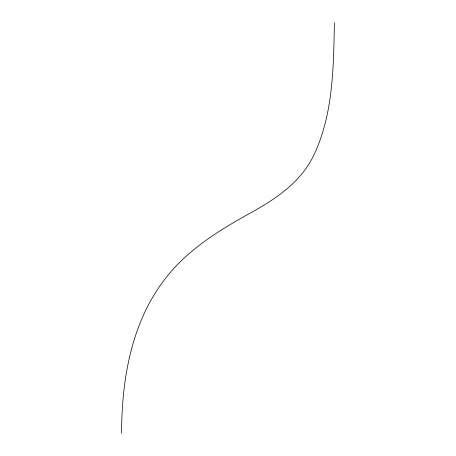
<?xml version="1.0" encoding="UTF-8"?>
<svg xmlns="http://www.w3.org/2000/svg" width="456" height="456" viewBox="0 0 456 456"><rect width="100%" height="100%" fill="white"/><g stroke="black" fill="none" stroke-linecap="round" stroke-linejoin="round"><path stroke-width="0.68" d="M334.402 22.8C333.496 68.206 333.313 116.149 312.548 157.702C299.501 183.067 275.048 199.352 250.8 212.798C219.689 230.001 188.516 249.056 166.252 277.402C131.567 321.132 121.701 378.748 121.598 433.2"/></g></svg>
